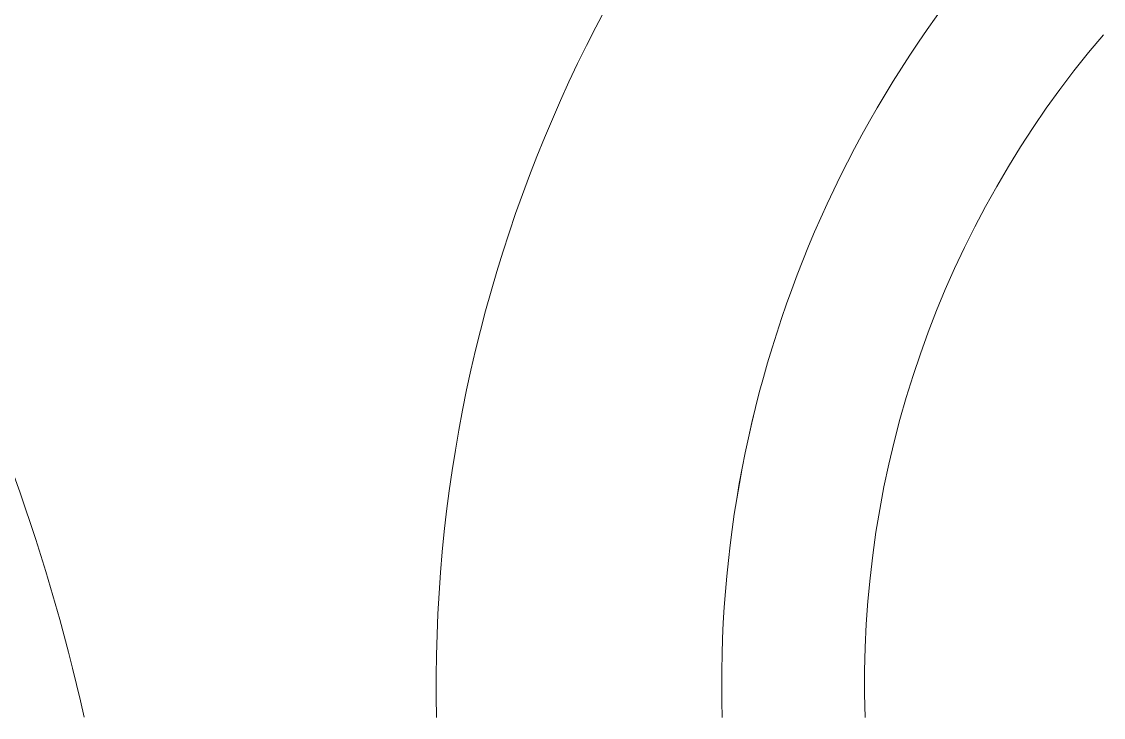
# Model space of a CAD drawing. Header units: metres. Extents: x 15.2 to 39, y -2.1 to 25.8.
# Drawn here: x 23.478 to 27.267, y 15.372 to 17.808 of the extents above; entities that cross this region are included whole.
import ezdxf

# ---------------------------------------------------------------- set-up
doc = ezdxf.new("R2010")
doc.units = ezdxf.units.M
doc.layers.add('1095_ARQ_BASE_dwg', color=7, linetype='Continuous', lineweight=5, true_color=0x767676)
doc.layers.add('KIRYA - PISO', color=7, linetype='Continuous', lineweight=5)

# ---------------------------------------------------------------- blocks, each defined once
blk = doc.blocks.new('1095_ARQ_BASE_dwg-3608001-TÉRREO')
at = {"layer": 'KIRYA - PISO', "color": 253, "true_color": 0xaaaaaa}
for centre, radius, start, end in [((29.9305, 15.4916), 5, 128.8323, 181.3652), ((16.8653, 13.8485), 7, 12.57576, 43.21246), ((29.9305, 15.4916), 4, 131.7535, 181.7068), ((29.9305, 15.4916), 4, 131.7564, 181.7068), ((29.9305, 15.4916), 3.5, 139.5475, 181.9506)]:
    blk.add_arc(centre, radius, start, end, dxfattribs=at)

msp = doc.modelspace()

# ---------------------------------------------------------------- block references
at = {"layer": '1095_ARQ_BASE_dwg', "color": 253, "true_color": 0xaaaaaa}
msp.add_blockref('1095_ARQ_BASE_dwg-3608001-TÉRREO', (0, 0), dxfattribs=at)

doc.saveas('drawing.dxf')
